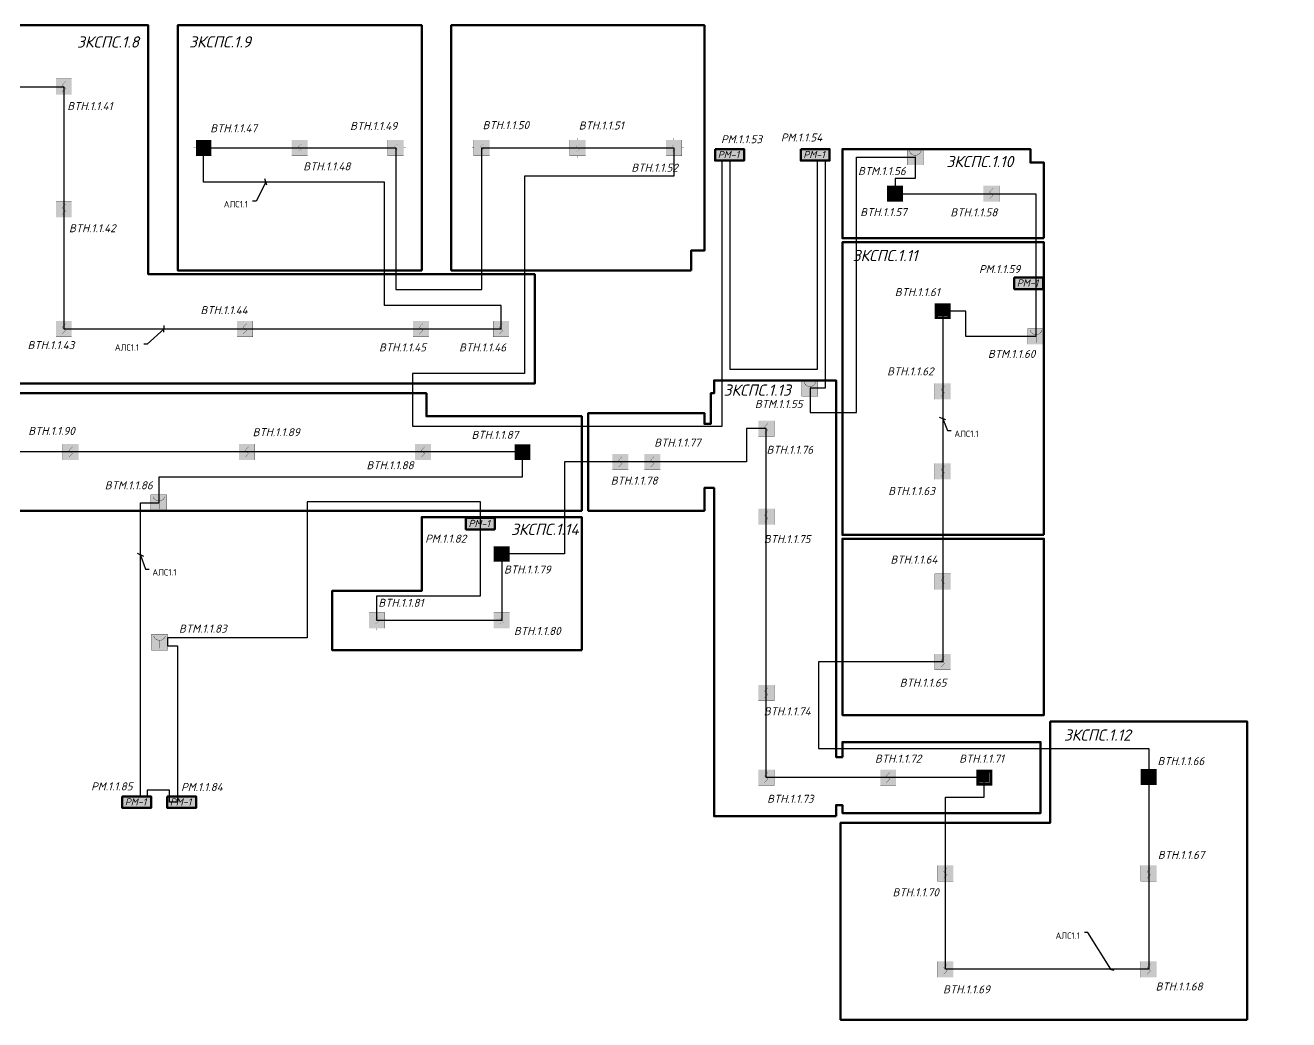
# Model space of a CAD drawing. Header units: millimetres. Extents: x -352922 to 707789, y -273589 to 355472.
# Drawn here: x -181647 to -142193, y 55305 to 86352 of the extents above; entities that cross this region are included whole.
import ezdxf
from ezdxf import colors
from ezdxf.entities.mleader import LeaderData, LeaderLine
from ezdxf.enums import TextEntityAlignment as Align
from ezdxf.math import Vec2, Vec3

# ---------------------------------------------------------------- set-up
doc = ezdxf.new("R2010")
doc.units = ezdxf.units.MM
doc.header["$LTSCALE"] = 0.5
doc.linetypes.add('CONTI', pattern=[0])
doc.layers.get('0').update_dxf_attribs({"lineweight": 18})
for name, color, linetype, lineweight in [('! BSN__тонкая  текст - 015', 250, 'Continuous', 15), ('! ЗКПС НОМЕР 1', 4, 'Continuous', 50), ('13_text', 250, 'Continuous', 15), ('13_АПС_кабели', 1, 'Continuous', 30), ('13_АПС_оборудование', 1, 'Continuous', 30), ('13_АПС_текст', 1, 'Continuous', 30), ('BSN__основная - 06', 1, 'Continuous', 60), ('АР_Штриховка_Стималит', 5, 'Continuous', 0)]:
    doc.layers.add(name, color=color, linetype=linetype, lineweight=lineweight)
doc.layers.add('! ЗКПС НОМЕР 2', color=7, linetype='Continuous', lineweight=0, true_color=0xf3aae6, transparency=0.5)
doc.styles.add('BDG_T_R', font='GOST Common.ttf')
doc.styles.add('ISOCPEUR', font='isocpeui.ttf', dxfattribs={"height": 250})
doc.linetypes.add('Рабочее в трубе  _о_о_', pattern='A,5,2,[133,ltypeshp.shx,S=0.4,R=0,X=0,Y=0.75],3', length=10)

# ---------------------------------------------------------------- blocks, each defined once
blk = doc.blocks.new('101')
at = {"layer": '! ЗКПС НОМЕР 2', "true_color": 0xffffff, "transparency": 33554687}
h = blk.add_hatch(color=7, dxfattribs=at)
h.dxf.hatch_style = 1
h.paths.add_polyline_path([(-12942.01, -22141.87), (-12946.97, -22141.87), (-12946.97, -22146.83), (-12942.01, -22146.83)])
at = {"layer": 'BSN__основная - 06', "color": 1, "lineweight": 30, "ltscale": 100, "const_width": 0.03, "elevation": 0}
blk.add_lwpolyline([(-12946.97, -22141.87), (-12942.01, -22141.87), (-12942.01, -22146.83), (-12946.97, -22146.83)], close=True, dxfattribs=at)
at = {"layer": 'BSN__основная - 06', "color": 1, "lineweight": 30, "ltscale": 100, "const_width": 0.07, "elevation": 0}
blk.add_lwpolyline([(-12943.94, -22142.7), (-12945.04, -22143.87), (-12943.94, -22144.83), (-12945.03, -22145.93)], dxfattribs=at)
blk = doc.blocks.new('102')
at = {"layer": '! ЗКПС НОМЕР 1', "true_color": 0x78b1e2}
h = blk.add_hatch(color=143, dxfattribs=at)
h.dxf.hatch_style = 1
h.paths.add_polyline_path([(1716.11, -5163.04), (1711.15, -5163.04), (1711.15, -5168), (1716.11, -5168)])
at = {"layer": '! BSN__тонкая  текст - 015', "color": 1, "lineweight": 30, "ltscale": 100, "const_width": 0.03, "elevation": 0}
blk.add_lwpolyline([(1711.15, -5163.04), (1716.11, -5163.04), (1716.11, -5168), (1711.15, -5168)], close=True, dxfattribs=at)
at = {"layer": '! BSN__тонкая  текст - 015', "color": 1, "lineweight": 30, "ltscale": 100, "const_width": 0.05}
for points in [[(1713.63, -5162.45), (1713.63, -5163.03)], [(1711.15, -5165.49), (1710.57, -5165.49)], [(1713.63, -5168.01), (1713.63, -5168.59)], [(1716.71, -5165.49), (1716.13, -5165.49)]]:
    blk.add_lwpolyline(points, dxfattribs=at)
at = {"color": 1, "lineweight": 5, "ltscale": 100, "const_width": 0.03, "elevation": 0}
blk.add_lwpolyline([(1714.18, -5164.4), (1713.05, -5165), (1714.2, -5165.99), (1713.09, -5166.59)], dxfattribs=at)
blk = doc.blocks.new('ИПР1')
at = {"layer": 'АР_Штриховка_Стималит', "ltscale": 0.01, "true_color": 0xffffff}
h = blk.add_hatch(color=7, dxfattribs=at)
h.dxf.hatch_style = 1
h.paths.add_polyline_path([(-11645.55, -30228.88), (-11645.55, -30233.84), (-11640.59, -30233.84), (-11640.59, -30228.88)])
at = {"layer": 'BSN__основная - 06', "ltscale": 100, "const_width": 0.1}
blk.add_lwpolyline([(-11645.55, -30228.88), (-11640.59, -30228.88), (-11640.59, -30233.84), (-11645.55, -30233.84)], close=True, dxfattribs=at)
for points in [[(-11644.86, -30229.41), (-11644.81, -30229.56), (-11644.79, -30229.62), (-11644.77, -30229.68), (-11644.75, -30229.72), (-11644.73, -30229.76), (-11644.69, -30229.83), (-11644.65, -30229.9), (-11644.6, -30229.98), (-11644.55, -30230.04), (-11644.51, -30230.1), (-11644.43, -30230.19), (-11644.38, -30230.24), (-11644.32, -30230.3), (-11644.21, -30230.4), (-11644.11, -30230.47), (-11644.01, -30230.53), (-11643.91, -30230.59), (-11643.81, -30230.64), (-11643.71, -30230.68), (-11643.59, -30230.72), (-11643.46, -30230.76), (-11643.35, -30230.78), (-11643.23, -30230.8), (-11642.98, -30230.81), (-11642.75, -30230.79), (-11642.55, -30230.75), (-11642.29, -30230.66), (-11642.04, -30230.54), (-11641.8, -30230.36), (-11641.6, -30230.17), (-11641.46, -30229.97), (-11641.33, -30229.77), (-11641.23, -30229.54), (-11641.19, -30229.41)], [(-11642.97, -30230.82), (-11642.97, -30233.29)]]:
    blk.add_lwpolyline(points, dxfattribs=at)
blk = doc.blocks.new('*U37')
at = {"linetype": 'Continuous', "lineweight": 20, "true_color": 0xffffff, "transparency": 33554559}
h = blk.add_hatch(color=7, dxfattribs=at)
h.dxf.hatch_style = 1
h.paths.add_polyline_path([(-218, 521), (-218, -276), (1786, -276), (1786, 521)])
h.paths.add_polyline_path([(-1570, -1070), (1673, -1070), (1673, -565), (-1570, -565)], flags=9)
at = {"color": 1, "lineweight": 50, "transparency": 33554559}
blk.add_lwpolyline([(-218, 521), (1786, 521), (1786, -276), (-218, -276)], close=True, dxfattribs=at)
at = {"color": 1, "transparency": 33554559, "insert": (-42, 390), "char_height": 500, "attachment_point": 1, "style": 'ISOCPEUR'}
blk.add_mtext_dynamic_manual_height_columns('РМ-1', width=896.24, gutter_width=1500, heights=[0], dxfattribs=at)
at = {"transparency": 33554559, "style": 'ISOCPEUR'}
blk.add_attdef('НУМЕРАЦИЯ', (-505, 1445), '', height=500, dxfattribs=at)
at = {"color": 5, "transparency": 33554559, "style": 'ISOCPEUR'}
blk.add_attdef('ПОМ.', text='', height=200, dxfattribs=at).set_placement((-37, 473), align=Align.RIGHT)
at = {"transparency": 33554559, "style": 'ISOCPEUR', "flags": 1}
blk.add_attdef('НОМ', (1222, 570), '', height=250, dxfattribs=at)
at = {"color": 6, "lineweight": 20, "transparency": 33554559, "style": 'ISOCPEUR', "flags": 1}
for tag, p in [('ПОМЕЩЕНИЕ', (1645, -43)), ('ИД', (2550, -400))]:
    blk.add_attdef(tag, p, '', height=250, dxfattribs=at)
at = {"color": 6, "lineweight": 40, "transparency": 33554559, "style": 'ISOCPEUR'}
blk.add_attdef('СЛУЖЕБНЫЙОТКР', (-997, -747), '', height=220, dxfattribs=at)
at = {"color": 2, "linetype": 'Continuous', "lineweight": 30, "transparency": 33554559, "style": 'ISOCPEUR', "flags": 1}
blk.add_attdef('ID', (2010, -411), '', height=250, dxfattribs=at)
blk = doc.blocks.new('748')
at = {"layer": 'АР_Штриховка_Стималит', "true_color": 0xffffff}
h = blk.add_hatch(color=7, dxfattribs=at)
h.dxf.hatch_style = 1
h.paths.add_polyline_path([(1611.52, -5339.8), (1606.65, -5339.8), (1606.65, -5344.67), (1611.52, -5344.67)])
h.paths.add_polyline_path([(1610.64, -5340.73), (1610.64, -5343.79), (1607.58, -5343.79), (1607.58, -5340.73)], flags=16)
h = blk.add_hatch(color=7, dxfattribs=at)
h.dxf.hatch_style = 1
h.paths.add_polyline_path([(1607.58, -5340.72), (1607.58, -5343.75), (1610.59, -5343.75), (1610.59, -5340.72)])
at = {"color": 1, "lineweight": 5, "ltscale": 100, "elevation": 0}
for points, const_width in [([(1606.61, -5344.7), (1611.55, -5344.7), (1611.55, -5339.77), (1606.61, -5339.77)], 0.03), ([(1607.58, -5343.75), (1610.59, -5343.75), (1610.59, -5340.72), (1607.58, -5340.72)], 0.01)]:
    blk.add_lwpolyline(points, close=True, dxfattribs=dict(at, const_width=const_width))
at = {"color": 1, "lineweight": 5, "ltscale": 100, "const_width": 0.03, "elevation": 0}
blk.add_lwpolyline([(1609.64, -5341.14), (1608.51, -5341.74), (1609.66, -5342.73), (1608.55, -5343.32)], dxfattribs=at)
blk = doc.blocks.new('746')
at = {"layer": '! ЗКПС НОМЕР 1', "true_color": 0x78b1e2}
h = blk.add_hatch(color=143, dxfattribs=at)
h.dxf.hatch_style = 1
h.paths.add_polyline_path([(846.51, -5270.35), (846.51, -5275.23), (851.38, -5275.23), (851.38, -5270.35)])
h.paths.add_polyline_path([(850.5, -5271.29), (850.5, -5274.35), (847.45, -5274.35), (847.45, -5271.29)], flags=16)
at = {"layer": 'АР_Штриховка_Стималит', "true_color": 0xffffff}
h = blk.add_hatch(color=7, dxfattribs=at)
h.dxf.hatch_style = 1
h.paths.add_polyline_path([(847.47, -5271.31), (847.47, -5274.33), (850.49, -5274.33), (850.49, -5271.31)])
at = {"layer": '! BSN__тонкая  текст - 015', "color": 1, "lineweight": 30, "ltscale": 100, "const_width": 0.05}
for points in [[(848.93, -5269.74), (848.93, -5270.31)], [(846.45, -5272.77), (845.87, -5272.77)], [(852.01, -5272.77), (851.43, -5272.77)], [(848.93, -5275.28), (848.93, -5275.85)]]:
    blk.add_lwpolyline(points, dxfattribs=at)
at = {"color": 1, "lineweight": 5, "ltscale": 100, "elevation": 0}
for points, const_width in [([(846.48, -5275.26), (851.41, -5275.26), (851.41, -5270.32), (846.48, -5270.32)], 0.03), ([(847.47, -5274.33), (850.49, -5274.33), (850.49, -5271.31), (847.47, -5271.31)], 0.01)]:
    blk.add_lwpolyline(points, close=True, dxfattribs=dict(at, const_width=const_width))
at = {"color": 1, "lineweight": 5, "ltscale": 100, "const_width": 0.03, "elevation": 0}
blk.add_lwpolyline([(849.48, -5271.68), (848.35, -5272.29), (849.5, -5273.27), (848.39, -5273.87)], dxfattribs=at)
blk = doc.blocks.new('_Oblique')
at = {"color": 0, "linetype": 'ByBlock', "lineweight": -2, "transparency": 33554687}
blk.add_line((-0.5, -0.5), (0.5, 0.5), dxfattribs=at)

msp = doc.modelspace()

# ---------------------------------------------------------------- linework, layer by layer
at = {"layer": '! ЗКПС НОМЕР 1', "color": 84, "transparency": 33554559}
msp.add_lwpolyline([(-189341.12821, 75165.68246), (-189341.44304, 78580.32862), (-186073.8535, 78580.32861), (-186073.84876, 86350.67712), (-177808.8535, 86350.68246), (-177808.8535, 78580.32861), (-165736.64545, 78580.32861), (-165736.57879, 75165.68246)], close=True, dxfattribs=at)
at = {"layer": '! ЗКПС НОМЕР 1', "color": 25, "transparency": 33554559}
for points in [[(-169263.8535, 78700.32862), (-176887.29613, 78698.93296), (-176887.29613, 86352.01809), (-169263.8535, 86350.68246)], [(-160857.36214, 78700.29889), (-168342.29613, 78700.31375), (-168342.29613, 86350.6373), (-160438.8535, 86350.68246), (-160438.8535, 79318.46637), (-160857.36214, 79318.46467)]]:
    msp.add_lwpolyline(points, close=True, dxfattribs=at)
at = {"layer": '! ЗКПС НОМЕР 1', "color": 160, "transparency": 33554559}
msp.add_lwpolyline([(-149838.34404, 79700.68748), (-156128.75678, 79700.67743), (-156128.90186, 82485.68246), (-150256.99074, 82485.68246), (-150256.98956, 82064.3949), (-149838.34404, 82064.3949)], close=True, dxfattribs=at)
at = {"layer": '! ЗКПС НОМЕР 1', "color": 11, "true_color": 0xf27172, "transparency": 33554559}
for points in [[(-149838.70475, 70440.68246), (-156129.00226, 70440.68246), (-156128.70475, 79580.68246), (-149839.00226, 79580.68246)], [(-149938.8535, 64815.68198), (-156128.85825, 64815.68294), (-156128.84876, 70320.68246), (-149838.8535, 70320.68246), (-149838.8535, 64815.68246), (-149938.8535, 64815.68246)]]:
    msp.add_lwpolyline(points, close=True, dxfattribs=at)
at = {"layer": '! ЗКПС НОМЕР 1', "color": 163, "transparency": 33554559}
msp.add_lwpolyline([(-156328.8535, 61655.68246), (-160138.8535, 61655.68246), (-160138.8535, 71908.16474), (-160438.8535, 71908.16474), (-160438.87234, 71195.68246), (-164068.8535, 71195.68246), (-164068.8535, 74244.47338), (-160438.8535, 74244.47338), (-160438.8535, 73908.16474), (-160238.8535, 73908.16474), (-160238.8535, 74865.68246), (-160138.8535, 74865.68246), (-160138.8535, 75265.68246), (-156328.8535, 75265.68246), (-156328.8535, 63505.40613), (-156128.8535, 63505.40613), (-156128.8535, 63975.68251), (-149938.8535, 63975.68251), (-149938.8535, 61755.68246), (-156128.8535, 61755.68246), (-156128.8535, 62005.51777), (-156328.8535, 62005.40613)], close=True, dxfattribs=at)
at = {"layer": '! ЗКПС НОМЕР 1', "color": 40, "transparency": 33554559}
msp.add_lwpolyline([(-164268.8535, 71195.68246), (-190683.8535, 71195.68246), (-190683.8535, 74144.47338), (-186228.8535, 74144.47338), (-186228.8535, 74865.68246), (-169118.8535, 74865.68246), (-169118.8535, 74144.47338), (-164268.8535, 74144.47338)], close=True, dxfattribs=at)
at = {"layer": '! ЗКПС НОМЕР 1', "color": 30, "true_color": 0xf26722, "transparency": 33554559}
msp.add_lwpolyline([(-164268.8535, 66845.68246), (-172065.46198, 66845.70166), (-172065.46021, 68693.27258), (-169267.67824, 68693.29514), (-169267.70343, 70995.62778), (-164268.8535, 70995.68246)], close=True, dxfattribs=at)
at = {"layer": '! ЗКПС НОМЕР 1', "color": 200, "transparency": 33554559}
msp.add_lwpolyline([(-143488.84905, 55305.47725), (-156188.85825, 55305.88767), (-156188.84876, 61455.79243), (-149638.8535, 61455.57249), (-149638.8535, 64615.68246), (-143488.85796, 64615.68246)], close=True, dxfattribs=at)
at = {"layer": '13_АПС_кабели', "transparency": 33554687}
msp.add_lwpolyline([(-183442.47342, 84432.72912), (-180442.47342, 84432.72912), (-180442.47342, 80602.54616), (-180442.47342, 76873.00554), (-174789.01092, 76873.00554), (-169289.01092, 76873.00554), (-166789.01092, 76873.00554), (-166789.01092, 77598.29264), (-170429.27673, 77598.29264), (-170429.27673, 81456.75796), (-176077.23657, 81456.75796), (-176077.23657, 82524.56531), (-173077.29346, 82523.14371), (-170078.07482, 82525.50554), (-170078.07482, 78105.36059), (-167392.23657, 78105.36059), (-167392.23657, 82523.12112), (-164393.07482, 82525.48296), (-161393.07482, 82525.48296), (-161393.07482, 81642.00142), (-166054.92816, 81642.00142), (-166054.92816, 75480.51848), (-169558.632, 75480.51848), (-169558.632, 73832.21796), (-163468.80842, 73832.21796), (-159881.18899, 73832.21796), (-159881.18899, 82127.35458), (-159643.53102, 82127.35458), (-159643.53102, 75620.27944), (-156909.61822, 75620.27944), (-156909.61822, 82127.35458), (-156670.27183, 82127.35458), (-156670.27183, 75017.6999), (-157139.40682, 75017.6999), (-157139.40682, 74267.08005), (-155692.52559, 74267.08005), (-155692.52559, 82237.6999), (-153876.2606, 82237.6999), (-153857.73136, 82237.6999), (-153857.73136, 81567.63041), (-154483.8535, 81567.63041), (-154483.8535, 81093.18246), (-151483.8535, 81093.18246), (-150086.87954, 81093.18246), (-150086.87954, 78297.54187), (-150086.87954, 76639.13192), (-152272.78911, 76639.13192), (-152272.78911, 77425.66726), (-152996.27713, 77425.66726), (-152996.27713, 74925.66726), (-152996.27713, 72425.66726), (-152997.41294, 68978.17861), (-152997.41294, 66478.17861), (-156879.58494, 66478.17861), (-156879.58494, 63769.25638), (-146563.8535, 63769.25638), (-146563.8535, 62880.62747), (-146563.8535, 59880.62747), (-146563.8535, 56880.62747), (-152913.8535, 56880.62747), (-152913.8535, 59880.62747), (-152913.8535, 62253.61949), (-151701.3535, 62253.61949), (-151701.3535, 62865.68248), (-154701.3535, 62865.68248), (-158508.8535, 62865.68248), (-158508.8535, 65510.68355), (-158508.8535, 71010.68355), (-158508.8535, 73760.68355), (-159127.54154, 73760.68355), (-159127.54154, 72720.08349), (-162066.34477, 72720.08349), (-163066.34477, 72720.08349), (-164807.40801, 72720.08349), (-164807.40801, 69846.58131), (-166767.7461, 69844.69605), (-166769.65617, 67771.85996), (-170667.94351, 67771.85996), (-170667.94351, 68543.99245), (-167435.71671, 68543.99245), (-167435.71671, 70791.61326), (-167435.71671, 71473.55355), (-172844.69435, 71473.55355), (-172844.69435, 67229.08373), (-177208.68401, 67229.08373), (-177208.68401, 66978.59823), (-176890.03039, 66978.59823), (-176890.03039, 62095.68246), (-177147.26454, 62095.68246), (-177147.26454, 62472.71856), (-177837.91855, 62472.71856), (-177837.91855, 62274.8464), (-178044.00613, 62274.8464), (-178044.00613, 71443.66501), (-177467.43064, 71443.66501), (-177467.43064, 72254.63399), (-177073.87374, 72254.63399), (-166119.25561, 72254.63399), (-166119.25561, 73030.68246), (-169226.3535, 73030.68246), (-174726.3535, 73030.68246), (-180226.3535, 73030.68246), (-185726.3535, 73030.68246)], dxfattribs=at)
at = {"layer": '13_АПС_кабели', "linetype": 'Рабочее в трубе  _о_о_', "transparency": 33554687}
for points in [[(-170429.27673, 78700.11526), (-170429.27673, 81456.75796), (-176077.23657, 81456.75796), (-176078.07482, 82524.56531), (-170078.07482, 82525.50554), (-170078.07482, 78700.17955)], [(-167392.23657, 78700.32862), (-167390.32585, 82523.12263), (-161393.07482, 82525.48296), (-161393.07482, 81642.00142), (-166054.92816, 81642.00142), (-166054.92816, 78699.38033)], [(-164807.42386, 70995.67124), (-164807.42386, 69846.57637), (-166769.67135, 69845.9147), (-166769.67135, 67771.85572), (-170667.95738, 67771.85572), (-170667.95738, 68543.98795), (-167435.73166, 68543.98795), (-167435.75848, 70995.6425)]]:
    msp.add_lwpolyline(points, dxfattribs=at)

# ---------------------------------------------------------------- block references
at = {"layer": '13_АПС_оборудование', "transparency": 33554559}
for name, p, xscale, yscale, zscale in [('101', (1114006.87457, 2298867.50493, -0.25088), 100, 100, 100), ('102', (-344440.68987, 599075.12006, -0.47809), 100, 100, 100), ('102', (-341440.68987, 599075.12006, -0.47809), 100, 100, 100), ('102', (-338755.68987, 599075.09748, -0.47809), 100, 100, 100), ('102', (-335755.68987, 599075.09748, -0.47809), 100, 100, 100), ('102', (-332755.68987, 599075.09748, -0.47809), 100, 100, 100), ('*U37', (-160005.43655, 82251.39908), 0.45, 0.45, 0.45), ('*U37', (-157332.74877, 82251.39908), 0.45, 0.45, 0.45), ('101', (1142965.49449, 2295527.95827, -0.25088), 100, 100, 100), ('101', (1114006.87457, 2295037.32198, -0.25088), 100, 100, 100), ('*U37', (-150666.63857, 78242.42244), 0.45, 0.45, 0.45), ('101', (1114006.87457, 2291307.78135, -0.25088), 100, 100, 100), ('101', (1119660.33708, 2291307.78135, -0.25088), 100, 100, 100), ('101', (1125160.33708, 2291307.78135, -0.25088), 100, 100, 100), ('101', (1127660.33708, 2291307.78135, -0.25088), 100, 100, 100), ('101', (1141453.07087, 2289360.44307, -0.25088), 100, 100, 100), ('101', (1135940.49449, 2288195.45936, -0.25088), 100, 100, 100), ('101', (1114222.99449, 2287465.45827, -0.25088), 100, 100, 100), ('101', (1119722.99449, 2287465.45827, -0.25088), 100, 100, 100), ('101', (1125222.99449, 2287465.45827, -0.25088), 100, 100, 100), ('101', (1131383.00323, 2287154.85931, -0.25088), 100, 100, 100), ('101', (1132383.00323, 2287154.85931, -0.25088), 100, 100, 100), ('101', (1141453.07087, 2286860.44307, -0.25088), 100, 100, 100), ('101', (1135940.49449, 2285445.45936, -0.25088), 100, 100, 100), ('*U37', (-167788.57459, 70736.49383), 0.45, 0.45, 0.45), ('101', (1141451.93505, 2283412.95443, -0.25088), 100, 100, 100), ('102', (-342030.55857, 584321.47448, -0.47809), 100, 100, 100), ('102', (-338132.27123, 584321.47448, -0.47809), 100, 100, 100), ('101', (1141451.93505, 2280912.95443, -0.25088), 100, 100, 100), ('101', (1135940.49449, 2279945.45936, -0.25088), 100, 100, 100), ('101', (1135940.49449, 2277300.4583, -0.25088), 100, 100, 100), ('101', (1139747.99449, 2277300.4583, -0.25088), 100, 100, 100), ('*U37', (-178520.34771, 62040.56302), 0.45, 0.45, 0.45), ('*U37', (-177113.97895, 62040.56302), 0.45, 0.45, 0.45), ('101', (1141535.49449, 2274315.40329, -0.25088), 100, 100, 100), ('101', (1147885.49449, 2274315.40329, -0.25088), 100, 100, 100), ('101', (1141535.49449, 2271315.40329, -0.25088), 100, 100, 100), ('101', (1147885.49449, 2271315.40329, -0.25088), 100, 100, 100)]:
    msp.add_blockref(name, p, dxfattribs=dict(at, xscale=xscale, yscale=yscale, zscale=zscale))
at = {"layer": '13_АПС_оборудование', "transparency": 33554687, "xscale": 100, "yscale": 100, "zscale": 100}
for name, p in [('746', (-260970.71966, 609802.51463, 0.25088)), ('748', (-315392.15979, 615316.56552)), ('748', (-313904.58342, 611649.05032)), ('748', (-327027.5619, 607254.06552)), ('746', (-251662.30102, 597123.86895, 0.25088)), ('748', (-307472.15979, 597104.01053)), ('748', (-312609.65979, 597089.06554))]:
    msp.add_blockref(name, p, dxfattribs=at)
at = {"layer": '13_АПС_оборудование', "color": 5, "transparency": 33554559, "xscale": 100, "yscale": 100, "zscale": 100}
for p in [(1010449.01154, 3105373.72279), (1014219.86336, 3099775.1548), (1007157.91322, 3098153.72279), (986829.8894, 3094579.6879), (986850.08587, 3090229.6879)]:
    msp.add_blockref('ИПР1', p, dxfattribs=at)

# ---------------------------------------------------------------- texts
at = {"layer": '13_АПС_текст', "color": 5, "transparency": 33554687, "style": 'ISOCPEUR'}
for s, p in [('ЗКСПС.1.9', (-176532.71389, 85657.86113)), ('ЗКСПС.1.8', (-180032.17909, 85655.37667)), ('ЗКСПС.1.10', (-152885.00829, 81922.25742)), ('ЗКСПС.1.11', (-155809.04405, 78987.06224)), ('ЗКСПС.1.13', (-159838.49533, 74787.23568)), ('ЗКСПС.1.14', (-166477.84325, 70440.2144)), ('ЗКСПС.1.12', (-149214.47294, 64018.66781))]:
    msp.add_text(s, height=350, dxfattribs=at).set_placement(p)
at = {"layer": '13_АПС_текст', "transparency": 33554559, "style": 'ISOCPEUR'}
for s, p in [('BTH.1.1.41', (-180333.50184, 83703.62559, 0)), ('BTH.1.1.47', (-175868.87667, 83011.86432, 0)), ('BTH.1.1.49', (-171503.25529, 83084.93997, 0)), ('BTH.1.1.50', (-167364.86337, 83108.5161, 0)), ('BTH.1.1.51', (-164361.78029, 83098.05667, 0)), ('РМ.1.1.53', (-159920.60631, 82669.34084, 0)), ('РМ.1.1.54', (-158051.89516, 82723.28539, 0)), ('BTH.1.1.48', (-172965.42621, 81821.79156, 0)), ('BTH.1.1.52', (-162718.98057, 81780.24042, 0)), ('BTM.1.1.56', (-155641.61314, 81674.25261, 0)), ('BTH.1.1.57', (-155573.31601, 80393.04445, 0)), ('BTH.1.1.58', (-152757.41418, 80386.75365, 0)), ('BTH.1.1.42', (-180280.71761, 79891.09161, 0)), ('РМ.1.1.59', (-151864.87305, 78614.81676, 0)), ('BTH.1.1.61', (-154493.23419, 77895.88827, 0)), ('BTH.1.1.44', (-176175.0824, 77333.93313, 0)), ('BTH.1.1.43', (-181575.45897, 76240.69345, 0)), ('BTH.1.1.45', (-170598.82825, 76170.93012, 0)), ('BTH.1.1.46', (-168098.82825, 76170.93012, 0)), ('BTM.1.1.60', (-151584.50531, 75967.42837, 0)), ('BTH.1.1.62', (-154733.56816, 75422.20248, 0)), ('BTM.1.1.55', (-158861.55937, 74404.08083, 0)), ('BTH.1.1.90', (-181552.95104, 73562.76119, 0)), ('BTH.1.1.89', (-174546.5681, 73523.2376, 0)), ('BTH.1.1.87', (-167711.3528, 73440.14507, 0)), ('BTH.1.1.77', (-162005.2469, 73197.26205, 0)), ('BTH.1.1.76', (-158499.23678, 72973.94295, 0)), ('BTH.1.1.88', (-170991.83442, 72491.94775, 0)), ('BTH.1.1.78', (-163362.96728, 72011.95404, 0)), ('BTM.1.1.86', (-179162.79507, 71865.07091, 0)), ('BTH.1.1.63', (-154698.91858, 71685.85372, 0)), ('РМ.1.1.82', (-169159.21277, 70199.07761, 0)), ('BTH.1.1.75', (-158583.46923, 70185.37661, 0)), ('BTH.1.1.79', (-166696.39964, 69235.86493, 0)), ('BTH.1.1.64', (-154628.55094, 69546.37074, 0)), ('BTH.1.1.81', (-170620.76134, 68196.28321, 0)), ('BTM.1.1.83', (-176844.99962, 67389.31723, 0)), ('BTH.1.1.80', (-166385.4554, 67317.46286, 0)), ('BTH.1.1.65', (-154338.4449, 65701.81892, 0)), ('BTH.1.1.74', (-158583.46923, 64808.54253, 0)), ('BTH.1.1.72', (-155111.82921, 63331.20289, 0)), ('BTH.1.1.71', (-152482.32003, 63331.20289, 0)), ('BTH.1.1.66', (-146290.44529, 63254.15465)), ('РМ.1.1.85', (-179589.54637, 62465.28052, 0)), ('РМ.1.1.84', (-176780.64333, 62445.95091, 0)), ('BTH.1.1.73', (-158480.3526, 62077.1804, 0)), ('BTH.1.1.67', (-146278.46163, 60325.28842)), ('BTH.1.1.70', (-154563.15467, 59158.26618)), ('BTH.1.1.68', (-146347.96919, 56217.82167)), ('BTH.1.1.69', (-152985.08278, 56128.77677))]:
    msp.add_text(s, height=250, dxfattribs=at).set_placement(p)

# ---------------------------------------------------------------- leaders
at = {"layer": '13_text', "color": 0, "lineweight": 15, "transparency": 33554687}
ml = msp.add_multileader_mtext('Standard', dxfattribs=at)
ml.set_content('{\\fISOCPEUR|b0|i0|c204|p34;АЛС\\fISOCPEUR|b0|i0|c0|p34;1.\\fISOCPEUR|b0|i0|c204|p34;1}', color=7, style='BDG_T_R')
ml.set_leader_properties(color=7, linetype='Continuous', lineweight=25)
ml.set_arrow_properties(name='OBLIQUE')
ml.build(insert=Vec2(0, 0))
ml.multileader.update_dxf_attribs({"has_text_frame": 1, "text_left_attachment_type": 0, "text_right_attachment_type": 0, "dogleg_length": 2, "arrow_head_size": 150})
ctx = ml.context
ctx.base_point, ctx.char_height, ctx.arrow_head_size, ctx.landing_gap_size, ctx.plane_origin = Vec3(-175549.57368, 80864.88711), 200, 150, 100, Vec3(-167215.33466, 77835.4626)
ctx.left_attachment, ctx.right_attachment = 0, 0
notes = []
notes.append((ctx, [(0, (1, 1, 0), (-174436.597, 80864.88711), (-1, 0), 111.1585, [(0, [(-174137.58323, 81456.75796)], 0, [])])]))
ctx.mtext.insert, ctx.mtext.width, ctx.mtext.flow_direction = Vec3(-175449.57368, 80864.88711), 662.072481, 5
ml = msp.add_multileader_mtext('Standard', dxfattribs=at)
ml.set_content('{\\fISOCPEUR|b0|i0|c204|p34;АЛС\\fISOCPEUR|b0|i0|c0|p34;1.\\fISOCPEUR|b0|i0|c204|p34;1}', color=7, style='BDG_T_R')
ml.set_leader_properties(color=7, linetype='Continuous', lineweight=25)
ml.set_arrow_properties(name='OBLIQUE')
ml.build(insert=Vec2(0, 0))
ml.multileader.update_dxf_attribs({"has_text_frame": 1, "text_left_attachment_type": 0, "text_right_attachment_type": 0, "dogleg_length": 2, "arrow_head_size": 150})
ctx = ml.context
ctx.base_point, ctx.char_height, ctx.arrow_head_size, ctx.landing_gap_size, ctx.plane_origin = Vec3(-178949.56192, 76394.48977), 200, 150, 100, Vec3(-170615.3229, 73365.06526)
ctx.left_attachment, ctx.right_attachment = 0, 0
notes.append((ctx, [(0, (1, 1, 0), (-177836.58523, 76394.48977), (-1, 0), 111.1585, [(0, [(-177312.56377, 76873.00554)], 0, [])])]))
ctx.mtext.insert, ctx.mtext.width, ctx.mtext.flow_direction = Vec3(-178849.56192, 76394.48977), 662.072481, 5
ml = msp.add_multileader_mtext('Standard', dxfattribs=at)
ml.set_content('{\\fISOCPEUR|b0|i0|c204|p34;АЛС\\fISOCPEUR|b0|i0|c0|p34;1.\\fISOCPEUR|b0|i0|c204|p34;1}', color=7, style='BDG_T_R')
ml.set_leader_properties(color=7, linetype='Continuous', lineweight=25)
ml.set_arrow_properties(name='OBLIQUE')
ml.build(insert=Vec2(0, 0))
ml.multileader.update_dxf_attribs({"has_text_frame": 1, "text_left_attachment_type": 0, "text_right_attachment_type": 0, "dogleg_length": 2, "arrow_head_size": 150})
ctx = ml.context
ctx.base_point, ctx.char_height, ctx.arrow_head_size, ctx.landing_gap_size, ctx.plane_origin = Vec3(-152734.10776, 73697.40512), 200, 150, 100, Vec3(-144399.86875, 70667.98061)
ctx.left_attachment, ctx.right_attachment = 0, 0
notes.append((ctx, [(1, (1, 1, 0), (-152845.26627, 73697.40512), (1, 0), 111.1585, [(0, [(-152996.27713, 74070.26733)], 0, [])])]))
ctx.mtext.insert, ctx.mtext.width, ctx.mtext.flow_direction = Vec3(-152634.10776, 73697.40512), 662.072481, 5
ml = msp.add_multileader_mtext('Standard', dxfattribs=at)
ml.set_content('{\\fISOCPEUR|b0|i0|c204|p34;АЛС\\fISOCPEUR|b0|i0|c0|p34;1.\\fISOCPEUR|b0|i0|c204|p34;1}', color=7, style='BDG_T_R')
ml.set_leader_properties(color=7, linetype='Continuous', lineweight=25)
ml.set_arrow_properties(name='OBLIQUE')
ml.build(insert=Vec2(0, 0))
ml.multileader.update_dxf_attribs({"has_text_frame": 1, "text_left_attachment_type": 0, "text_right_attachment_type": 0, "dogleg_length": 2, "arrow_head_size": 150})
ctx = ml.context
ctx.base_point, ctx.char_height, ctx.arrow_head_size, ctx.landing_gap_size, ctx.plane_origin = Vec3(-177778.03509, 69372.92352), 200, 150, 100, Vec3(-169443.79607, 66343.499)
ctx.left_attachment, ctx.right_attachment = 0, 0
notes.append((ctx, [(1, (1, 1, 0), (-177889.19359, 69372.92352), (1, 0), 111.1585, [(0, [(-178044.00613, 69811.2671)], 0, [])])]))
ctx.mtext.insert, ctx.mtext.width, ctx.mtext.flow_direction = Vec3(-177678.03509, 69372.92352), 662.072481, 5
ml = msp.add_multileader_mtext('Standard', dxfattribs=at)
ml.set_content('{\\fISOCPEUR|b0|i0|c204|p34;АЛС\\fISOCPEUR|b0|i0|c0|p34;1.\\fISOCPEUR|b0|i0|c204|p34;1}', color=7, style='BDG_T_R')
ml.set_leader_properties(color=7, linetype='Continuous', lineweight=25)
ml.set_arrow_properties(name='OBLIQUE')
ml.build(insert=Vec2(0, 0))
ml.multileader.update_dxf_attribs({"has_text_frame": 1, "text_left_attachment_type": 0, "text_right_attachment_type": 0, "dogleg_length": 2, "arrow_head_size": 150})
ctx = ml.context
ctx.base_point, ctx.char_height, ctx.arrow_head_size, ctx.landing_gap_size, ctx.plane_origin = Vec3(-149573.75306, 58030.33334), 200, 150, 100, Vec3(-141239.51404, 55000.90883)
ctx.left_attachment, ctx.right_attachment = 0, 0
notes.append((ctx, [(0, (1, 1, 0), (-148460.77637, 58030.33334), (-1, 0), 111.1585, [(0, [(-147752.48903, 56880.62747)], 0, [])])]))
ctx.mtext.insert, ctx.mtext.width, ctx.mtext.flow_direction = Vec3(-149473.75306, 58030.33334), 662.072481, 5
at = {"layer": '13_АПС_оборудование', "color": 18, "linetype": 'CONTI', "lineweight": 5, "ltscale": 100, "true_color": 0x000000, "transparency": 33554559}
ml = msp.add_multileader_mtext('Standard', dxfattribs=at)
ml.set_content('Оборудование АПС', color=(0, 0, 0), style='ISOCPEUR')
ml.set_leader_properties(color=256, linetype='ByLayer', lineweight=-1)
ml.build(insert=Vec2(0, 0))
ml.multileader.update_dxf_attribs({"text_left_attachment_type": 6, "text_right_attachment_type": 6, "dogleg_length": 2, "arrow_head_size": 200, "scale": 100})
ctx = ml.context
ctx.base_point, ctx.scale, ctx.char_height, ctx.arrow_head_size, ctx.landing_gap_size, ctx.plane_origin = Vec3(-188945.62459, 61396.0782), 100, 250, 200, 0, Vec3(-184042.7423, 59859.08313)
ctx.left_attachment, ctx.right_attachment = 6, 6
notes.append((ctx, [(1, (1, 1, 0), (-185750.17005, 61396.0782), (-1, 0), 200, [(0, [(-183533.47937, 66845.68246)], 0, [])])]))
ctx.mtext.insert, ctx.mtext.width, ctx.mtext.flow_direction = Vec3(-188945.62459, 61721.0782), 6184.0878241, 5
for ctx, leaders in notes:
    for number, flags, end, landing, length, lines in leaders:
        leader = LeaderData()
        leader.index, (leader.has_last_leader_line, leader.has_dogleg_vector, leader.attachment_direction) = number, flags
        leader.last_leader_point, leader.dogleg_vector, leader.dogleg_length = Vec3(end), Vec3(landing), length
        for number, points, colour, breaks in lines:
            line = LeaderLine()
            line.index, line.vertices, line.color, line.breaks = number, Vec3.list(points), colors.encode_raw_color(colour), breaks
            leader.lines.append(line)
        ctx.leaders.append(leader)

doc.saveas('drawing.dxf')
